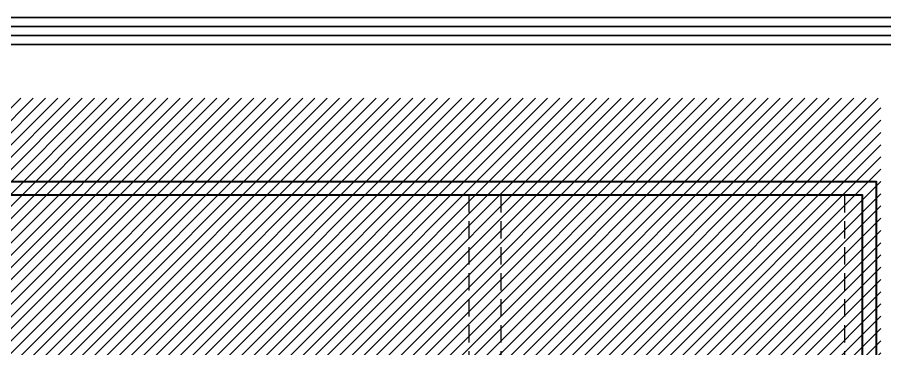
# Model space of a CAD drawing. Header units: millimetres. Extents: x 567392 to 582402, y 4512800 to 4518063.
# Drawn here: x 575947 to 576901, y 4514894 to 4515258 of the extents above; entities that cross this region are included whole.
import ezdxf

# ---------------------------------------------------------------- set-up
doc = ezdxf.new("R2010")
doc.units = ezdxf.units.MM
doc.linetypes.add('DASHED2', pattern=[9.525, 6.35, -3.175])
doc.layers.add('A-STRC-01', color=2, linetype='Continuous', lineweight=40)
doc.layers.add('duvar', color=7, linetype='Continuous', lineweight=35)
doc.layers.add('a_p1_d', color=1, linetype='DASHED2')

msp = doc.modelspace()

# ---------------------------------------------------------------- hatches: boundary and pattern name
h = msp.add_hatch()
h.set_pattern_fill('ANSI31', color=256, scale=3, angle=-63.731463)
h.set_pattern_definition([(45, (571410.925, 4512555.281), (-6.735192, 6.735192), [])])
h.paths.add_polyline_path([(574376.734, 4512976.516), (574376.567, 4515062.52), (575616.65, 4515062.52), (575619.65, 4514612.52), (576480.891, 4514612.52), (576478.65, 4514812.52), (576896.65, 4514812.52), (576896.65, 4515169.134), (574276.165, 4515169.134), (574276.165, 4512976.516)])

# ---------------------------------------------------------------- linework, layer by layer
at = {"layer": 'A-STRC-01'}
for points in [[(574361.65, 4513366.52), (574361.65, 4515077.52), (576891.65, 4515077.52), (576891.65, 4513366.52)], [(576876.65, 4514642.52), (576876.65, 4515062.52), (574376.65, 4515062.52), (574376.65, 4514642.52)]]:
    msp.add_lwpolyline(points, dxfattribs=at)
at = {"layer": 'a_p1_d', "ltscale": 3}
for points in [[(576443.65, 4515062.52), (576443.65, 4513366.52)], [(576478.65, 4515062.52), (576478.65, 4513366.52)], [(576856.65, 4515062.52), (576856.65, 4513366.52)]]:
    msp.add_lwpolyline(points, dxfattribs=at)
at = {"layer": 'duvar', "color": 200}
for points in [[(575126.923, 4515258.028), (577752.591, 4515258.028), (577752.591, 4512799.864), (575126.923, 4512799.864)], [(575136.923, 4515248.028), (577742.591, 4515248.028), (577742.591, 4512809.864), (575136.923, 4512809.864)], [(575146.923, 4515238.028), (577732.591, 4515238.028), (577732.591, 4512819.864), (575146.923, 4512819.864)], [(575156.923, 4515228.028), (577722.591, 4515228.028), (577722.591, 4512829.864), (575156.923, 4512829.864)]]:
    msp.add_lwpolyline(points, close=True, dxfattribs=at)

doc.saveas('drawing.dxf')
